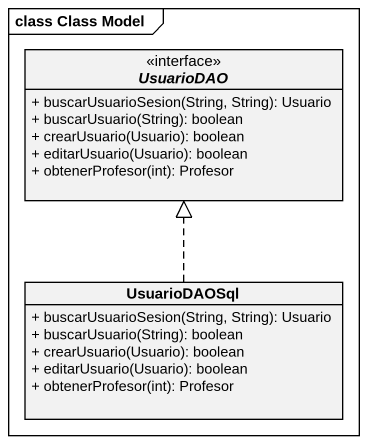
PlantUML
@startuml
mainframe class Class Model
hide circle
hide empty members
skinparam classAttributeIconSize 0
interface UsuarioDAO {
  + buscarUsuarioSesion(String, String): Usuario
  + buscarUsuario(String): boolean
  + crearUsuario(Usuario): boolean
  + editarUsuario(Usuario): boolean
  + obtenerProfesor(int): Profesor
}
class UsuarioDAOSql {
  + buscarUsuarioSesion(String, String): Usuario
  + buscarUsuario(String): boolean
  + crearUsuario(Usuario): boolean
  + editarUsuario(Usuario): boolean
  + obtenerProfesor(int): Profesor
}
UsuarioDAOSql .up.|> UsuarioDAO
@enduml
